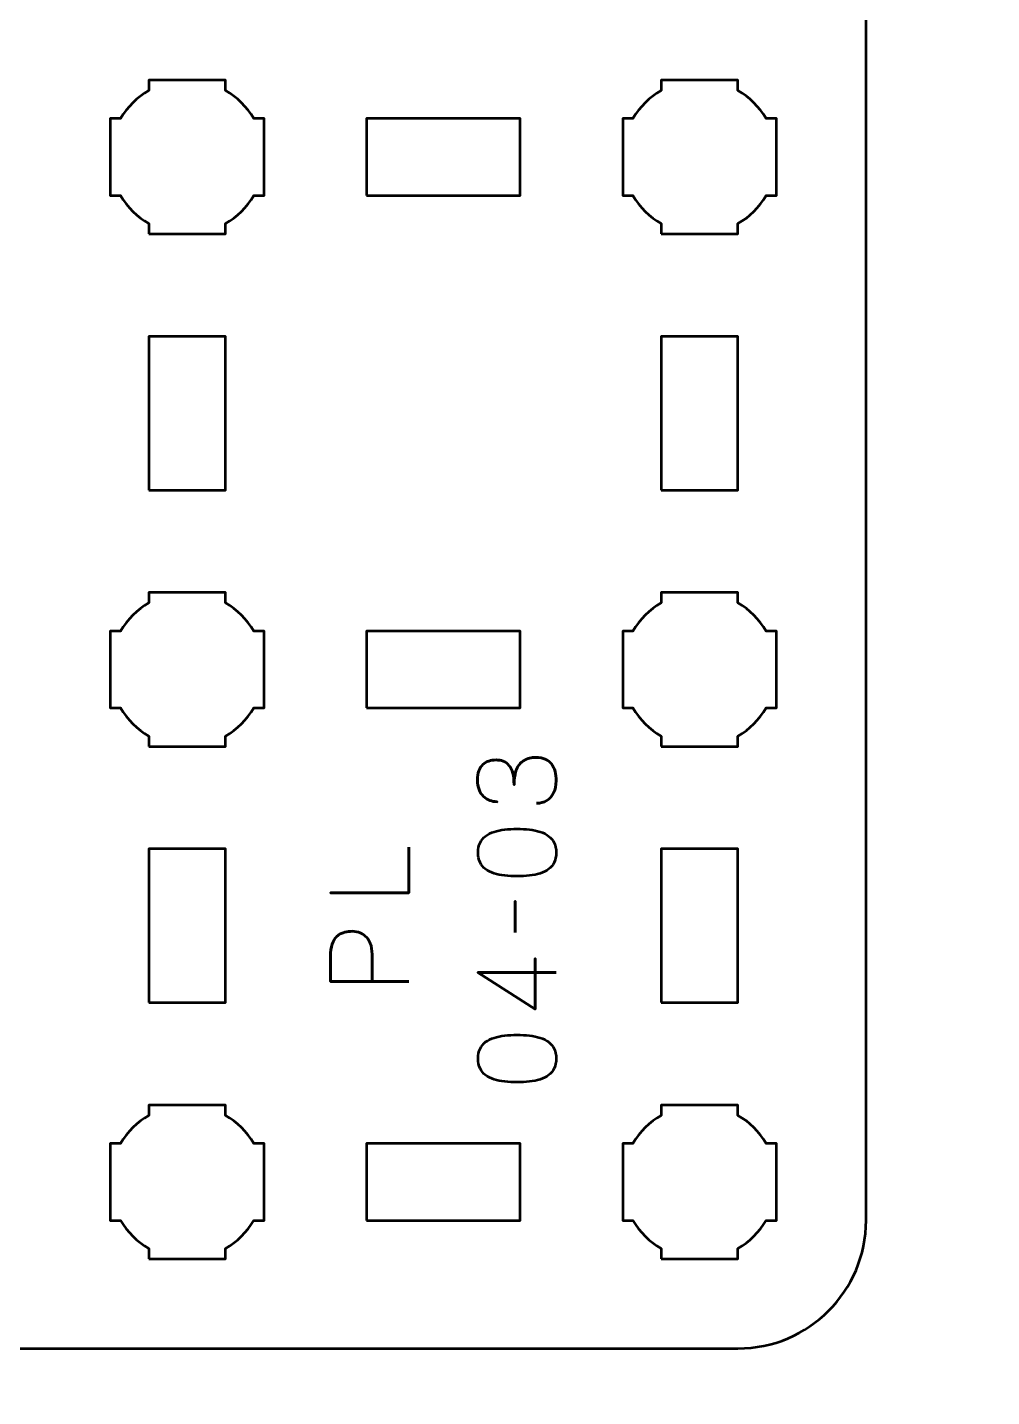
# Model space of a CAD drawing. Header units: centimetres. Extents: x -21 to 0, y -29.7 to 0.
# Drawn here: x -17.12 to -13.36, y -10.69 to -5.34 of the extents above; entities that cross this region are included whole.
import ezdxf

# ---------------------------------------------------------------- set-up
doc = ezdxf.new("R2010")
doc.units = ezdxf.units.CM
doc.header["$MEASUREMENT"] = 0
doc.layers.add('Layer 1', color=7, linetype='Continuous')

msp = doc.modelspace()

# ---------------------------------------------------------------- linework, layer by layer
at = {"layer": 'Layer 1', "color": 1, "lineweight": 53}
msp.add_open_spline([(-21.00003, -29.19995), (-21.00003, -29.19995), (-21.00003, -5.89992), (-21.00003, -5.89992), (-21.00003, -5.89992), (-21.00003, -5.81709), (-20.93286, -5.74992), (-20.85003, -5.74992), (-20.85003, -5.74992), (-20.7672, -5.74992), (-20.70003, -5.68275), (-20.70003, -5.59992), (-20.70003, -5.59992), (-20.70003, -5.51709), (-20.7672, -5.44992), (-20.85003, -5.44992), (-20.85003, -5.44992), (-20.93286, -5.44992), (-21.00003, -5.38275), (-21.00003, -5.29992), (-21.00003, -5.29992), (-21.00003, -5.21709), (-20.93286, -5.14992), (-20.85003, -5.14992), (-20.85003, -5.14992), (-20.7672, -5.14992), (-20.70003, -5.08275), (-20.70003, -4.99992), (-20.70003, -4.99992), (-20.70003, -4.91709), (-20.7672, -4.84992), (-20.85003, -4.84992), (-20.85003, -4.84992), (-20.93286, -4.84992), (-21.00003, -4.78275), (-21.00003, -4.69992), (-21.00003, -4.69992), (-21.00003, -4.61709), (-20.93286, -4.54992), (-20.85003, -4.54992), (-20.85003, -4.54992), (-20.7672, -4.54992), (-20.70003, -4.48275), (-20.70003, -4.39992), (-20.70003, -4.39992), (-20.70003, -4.31709), (-20.7672, -4.24992), (-20.85003, -4.24992), (-20.85003, -4.24992), (-20.93286, -4.24992), (-21.00003, -4.18275), (-21.00003, -4.09992), (-21.00003, -4.09992), (-21.00003, -4.01709), (-20.93286, -3.94992), (-20.85003, -3.94992), (-20.85003, -3.94992), (-20.7672, -3.94992), (-20.70003, -3.88275), (-20.70003, -3.79992), (-20.70003, -3.79992), (-20.70003, -3.71709), (-20.7672, -3.64992), (-20.85003, -3.64992), (-20.85003, -3.64992), (-20.93286, -3.64992), (-21.00003, -3.58275), (-21.00003, -3.49992), (-21.00003, -3.49992), (-21.00003, -3.41709), (-20.93286, -3.34992), (-20.85003, -3.34992), (-20.85003, -3.34992), (-20.7672, -3.34992), (-20.70003, -3.28275), (-20.70003, -3.19992), (-20.70003, -3.19992), (-20.70003, -3.11709), (-20.7672, -3.04992), (-20.85003, -3.04992), (-20.85003, -3.04992), (-20.93286, -3.04992), (-21.00003, -2.98275), (-21.00003, -2.89992), (-21.00003, -2.89992), (-21.00003, -2.81709), (-20.93286, -2.74992), (-20.85003, -2.74992), (-20.85003, -2.74992), (-20.7672, -2.74992), (-20.70003, -2.68275), (-20.70003, -2.59992), (-20.70003, -2.59992), (-20.70003, -2.51709), (-20.7672, -2.44992), (-20.85003, -2.44992), (-20.85003, -2.44992), (-20.93286, -2.44992), (-21.00003, -2.38275), (-21.00003, -2.29992), (-21.00003, -2.29992), (-21.00003, -2.21709), (-20.93286, -2.14992), (-20.85003, -2.14992), (-20.85003, -2.14992), (-20.7672, -2.14992), (-20.70003, -2.08275), (-20.70003, -1.99992), (-20.70003, -1.99992), (-20.70003, -1.91709), (-20.7672, -1.84992), (-20.85003, -1.84992), (-20.85003, -1.84992), (-20.93286, -1.84992), (-21.00003, -1.78275), (-21.00003, -1.69992), (-21.00003, -1.69992), (-21.00003, -1.61709), (-20.93286, -1.54992), (-20.85003, -1.54992), (-20.85003, -1.54992), (-20.7672, -1.54992), (-20.70003, -1.48275), (-20.70003, -1.39992), (-20.70003, -1.39992), (-20.70003, -1.31709), (-20.7672, -1.24992), (-20.85003, -1.24992), (-20.85003, -1.24992), (-20.93286, -1.24992), (-21.00003, -1.18275), (-21.00003, -1.09992), (-21.00003, -1.09992), (-21.00003, -1.09992), (-21.00003, -0.49992), (-21.00003, -0.49992), (-21.00003, -0.49992), (-21.00003, -0.22295), (-20.77694, 0.00004), (-20.49994, 0.00004), (-20.49994, 0.00004), (-20.49994, 0.00004), (-0.50008, 0.00004), (-0.50008, 0.00004), (-0.50008, 0.00004), (-0.22294, 0.00004), (0.00002, -0.22295), (0.00002, -0.49992), (0.00002, -0.49992), (0.00002, -0.49992), (0.00002, -29.19995), (0.00002, -29.19995), (0.00002, -29.19995), (0.00002, -29.47695), (-0.22294, -29.70004), (-0.50008, -29.70004), (-0.50008, -29.70004), (-0.50008, -29.70004), (-20.49994, -29.70004), (-20.49994, -29.70004), (-20.49994, -29.70004), (-20.77694, -29.70004), (-21.00003, -29.47695), (-21.00003, -29.19995)], degree=3, knots=[0, 0, 0, 0, 0.0243902, 0.0243902, 0.0243902, 0.0243902, 0.0487805, 0.0487805, 0.0487805, 0.0487805, 0.0731707, 0.0731707, 0.0731707, 0.0731707, 0.097561, 0.097561, 0.097561, 0.097561, 0.1219512, 0.1219512, 0.1219512, 0.1219512, 0.1463415, 0.1463415, 0.1463415, 0.1463415, 0.1707317, 0.1707317, 0.1707317, 0.1707317, 0.195122, 0.195122, 0.195122, 0.195122, 0.2195122, 0.2195122, 0.2195122, 0.2195122, 0.2439024, 0.2439024, 0.2439024, 0.2439024, 0.2682927, 0.2682927, 0.2682927, 0.2682927, 0.2926829, 0.2926829, 0.2926829, 0.2926829, 0.3170732, 0.3170732, 0.3170732, 0.3170732, 0.3414634, 0.3414634, 0.3414634, 0.3414634, 0.3658537, 0.3658537, 0.3658537, 0.3658537, 0.3902439, 0.3902439, 0.3902439, 0.3902439, 0.4146341, 0.4146341, 0.4146341, 0.4146341, 0.4390244, 0.4390244, 0.4390244, 0.4390244, 0.4634146, 0.4634146, 0.4634146, 0.4634146, 0.4878049, 0.4878049, 0.4878049, 0.4878049, 0.5121951, 0.5121951, 0.5121951, 0.5121951, 0.5365854, 0.5365854, 0.5365854, 0.5365854, 0.5609756, 0.5609756, 0.5609756, 0.5609756, 0.5853659, 0.5853659, 0.5853659, 0.5853659, 0.6097561, 0.6097561, 0.6097561, 0.6097561, 0.6341463, 0.6341463, 0.6341463, 0.6341463, 0.6585366, 0.6585366, 0.6585366, 0.6585366, 0.6829268, 0.6829268, 0.6829268, 0.6829268, 0.7073171, 0.7073171, 0.7073171, 0.7073171, 0.7317073, 0.7317073, 0.7317073, 0.7317073, 0.7560976, 0.7560976, 0.7560976, 0.7560976, 0.7804878, 0.7804878, 0.7804878, 0.7804878, 0.804878, 0.804878, 0.804878, 0.804878, 0.8292683, 0.8292683, 0.8292683, 0.8292683, 0.8536585, 0.8536585, 0.8536585, 0.8536585, 0.8780488, 0.8780488, 0.8780488, 0.8780488, 0.902439, 0.902439, 0.902439, 0.902439, 0.9268293, 0.9268293, 0.9268293, 0.9268293, 0.9512195, 0.9512195, 0.9512195, 0.9512195, 0.9756098, 0.9756098, 0.9756098, 0.9756098, 1, 1, 1, 1], dxfattribs=at)
at = {"layer": 'Layer 1', "color": 3, "lineweight": 53}
msp.add_open_spline([(-14.35, -10.5), (-14.35, -10.5), (-18.65, -10.5), (-18.65, -10.5), (-18.65, -10.5), (-18.92609, -10.5), (-19.15, -10.27609), (-19.15, -10), (-19.15, -10), (-19.15, -10), (-19.15, -3.7), (-19.15, -3.7), (-19.15, -3.7), (-19.15, -3.42391), (-18.92609, -3.2), (-18.65, -3.2), (-18.65, -3.2), (-18.65, -3.2), (-14.35, -3.2), (-14.35, -3.2), (-14.35, -3.2), (-14.07391, -3.2), (-13.85, -3.42391), (-13.85, -3.7), (-13.85, -3.7), (-13.85, -3.7), (-13.85, -10), (-13.85, -10), (-13.85, -10), (-13.85, -10.27609), (-14.07391, -10.5), (-14.35, -10.5)], degree=3, knots=[0, 0, 0, 0, 0.125, 0.125, 0.125, 0.125, 0.25, 0.25, 0.25, 0.25, 0.375, 0.375, 0.375, 0.375, 0.5, 0.5, 0.5, 0.5, 0.625, 0.625, 0.625, 0.625, 0.75, 0.75, 0.75, 0.75, 0.875, 0.875, 0.875, 0.875, 1, 1, 1, 1], dxfattribs=at)
at = {"layer": 'Layer 1', "lineweight": 53}
for points, knots in [([(-16.65, -6.15), (-16.65, -6.15), (-16.65, -6.10985), (-16.65, -6.10985), (-16.65, -6.10985), (-16.69553, -6.0835), (-16.7335, -6.04553), (-16.75985, -6), (-16.75985, -6), (-16.75985, -6), (-16.8, -6), (-16.8, -6), (-16.8, -6), (-16.8, -6), (-16.8, -5.85), (-16.8, -5.85), (-16.8, -5.85), (-16.8, -5.85), (-16.8, -5.7), (-16.8, -5.7), (-16.8, -5.7), (-16.8, -5.7), (-16.75985, -5.7), (-16.75985, -5.7), (-16.75985, -5.7), (-16.7335, -5.65447), (-16.69553, -5.6165), (-16.65, -5.59015), (-16.65, -5.59015), (-16.65, -5.59015), (-16.65, -5.55), (-16.65, -5.55), (-16.65, -5.55), (-16.65, -5.55), (-16.5, -5.55), (-16.5, -5.55), (-16.5, -5.55), (-16.5, -5.55), (-16.35, -5.55), (-16.35, -5.55), (-16.35, -5.55), (-16.35, -5.55), (-16.35, -5.59015), (-16.35, -5.59015), (-16.35, -5.59015), (-16.30447, -5.6165), (-16.2665, -5.65447), (-16.24015, -5.7), (-16.24015, -5.7), (-16.24015, -5.7), (-16.2, -5.7), (-16.2, -5.7), (-16.2, -5.7), (-16.2, -5.7), (-16.2, -5.85), (-16.2, -5.85), (-16.2, -5.85), (-16.2, -5.85), (-16.2, -6), (-16.2, -6), (-16.2, -6), (-16.2, -6), (-16.24015, -6), (-16.24015, -6), (-16.24015, -6), (-16.2665, -6.04553), (-16.30447, -6.0835), (-16.35, -6.10985), (-16.35, -6.10985), (-16.35, -6.10985), (-16.35, -6.15), (-16.35, -6.15), (-16.35, -6.15), (-16.35, -6.15), (-16.5, -6.15), (-16.5, -6.15), (-16.5, -6.15), (-16.5, -6.15), (-16.65, -6.15), (-16.65, -6.15)], [0, 0, 0, 0, 0.05, 0.05, 0.05, 0.05, 0.1, 0.1, 0.1, 0.1, 0.15, 0.15, 0.15, 0.15, 0.2, 0.2, 0.2, 0.2, 0.25, 0.25, 0.25, 0.25, 0.3, 0.3, 0.3, 0.3, 0.35, 0.35, 0.35, 0.35, 0.4, 0.4, 0.4, 0.4, 0.45, 0.45, 0.45, 0.45, 0.5, 0.5, 0.5, 0.5, 0.55, 0.55, 0.55, 0.55, 0.6, 0.6, 0.6, 0.6, 0.65, 0.65, 0.65, 0.65, 0.7, 0.7, 0.7, 0.7, 0.75, 0.75, 0.75, 0.75, 0.8, 0.8, 0.8, 0.8, 0.85, 0.85, 0.85, 0.85, 0.9, 0.9, 0.9, 0.9, 0.95, 0.95, 0.95, 0.95, 1, 1, 1, 1]), ([(-14.65, -6.15), (-14.65, -6.15), (-14.65, -6.10985), (-14.65, -6.10985), (-14.65, -6.10985), (-14.69553, -6.0835), (-14.7335, -6.04553), (-14.75985, -6), (-14.75985, -6), (-14.75985, -6), (-14.8, -6), (-14.8, -6), (-14.8, -6), (-14.8, -6), (-14.8, -5.85), (-14.8, -5.85), (-14.8, -5.85), (-14.8, -5.85), (-14.8, -5.7), (-14.8, -5.7), (-14.8, -5.7), (-14.8, -5.7), (-14.75985, -5.7), (-14.75985, -5.7), (-14.75985, -5.7), (-14.7335, -5.65447), (-14.69553, -5.6165), (-14.65, -5.59015), (-14.65, -5.59015), (-14.65, -5.59015), (-14.65, -5.55), (-14.65, -5.55), (-14.65, -5.55), (-14.65, -5.55), (-14.5, -5.55), (-14.5, -5.55), (-14.5, -5.55), (-14.5, -5.55), (-14.35, -5.55), (-14.35, -5.55), (-14.35, -5.55), (-14.35, -5.55), (-14.35, -5.59015), (-14.35, -5.59015), (-14.35, -5.59015), (-14.30447, -5.6165), (-14.2665, -5.65447), (-14.24015, -5.7), (-14.24015, -5.7), (-14.24015, -5.7), (-14.2, -5.7), (-14.2, -5.7), (-14.2, -5.7), (-14.2, -5.7), (-14.2, -5.85), (-14.2, -5.85), (-14.2, -5.85), (-14.2, -5.85), (-14.2, -6), (-14.2, -6), (-14.2, -6), (-14.2, -6), (-14.24015, -6), (-14.24015, -6), (-14.24015, -6), (-14.2665, -6.04553), (-14.30447, -6.0835), (-14.35, -6.10985), (-14.35, -6.10985), (-14.35, -6.10985), (-14.35, -6.15), (-14.35, -6.15), (-14.35, -6.15), (-14.35, -6.15), (-14.5, -6.15), (-14.5, -6.15), (-14.5, -6.15), (-14.5, -6.15), (-14.65, -6.15), (-14.65, -6.15)], [0, 0, 0, 0, 0.05, 0.05, 0.05, 0.05, 0.1, 0.1, 0.1, 0.1, 0.15, 0.15, 0.15, 0.15, 0.2, 0.2, 0.2, 0.2, 0.25, 0.25, 0.25, 0.25, 0.3, 0.3, 0.3, 0.3, 0.35, 0.35, 0.35, 0.35, 0.4, 0.4, 0.4, 0.4, 0.45, 0.45, 0.45, 0.45, 0.5, 0.5, 0.5, 0.5, 0.55, 0.55, 0.55, 0.55, 0.6, 0.6, 0.6, 0.6, 0.65, 0.65, 0.65, 0.65, 0.7, 0.7, 0.7, 0.7, 0.75, 0.75, 0.75, 0.75, 0.8, 0.8, 0.8, 0.8, 0.85, 0.85, 0.85, 0.85, 0.9, 0.9, 0.9, 0.9, 0.95, 0.95, 0.95, 0.95, 1, 1, 1, 1]), ([(-15.8, -6), (-15.8, -6), (-15.8, -5.7), (-15.8, -5.7), (-15.8, -5.7), (-15.8, -5.7), (-15.2, -5.7), (-15.2, -5.7), (-15.2, -5.7), (-15.2, -5.7), (-15.2, -6), (-15.2, -6), (-15.2, -6), (-15.2, -6), (-15.8, -6), (-15.8, -6)], [0, 0, 0, 0, 0.25, 0.25, 0.25, 0.25, 0.5, 0.5, 0.5, 0.5, 0.75, 0.75, 0.75, 0.75, 1, 1, 1, 1]), ([(-16.65, -7.15), (-16.65, -7.15), (-16.65, -6.55), (-16.65, -6.55), (-16.65, -6.55), (-16.65, -6.55), (-16.35, -6.55), (-16.35, -6.55), (-16.35, -6.55), (-16.35, -6.55), (-16.35, -7.15), (-16.35, -7.15), (-16.35, -7.15), (-16.35, -7.15), (-16.65, -7.15), (-16.65, -7.15)], [0, 0, 0, 0, 0.25, 0.25, 0.25, 0.25, 0.5, 0.5, 0.5, 0.5, 0.75, 0.75, 0.75, 0.75, 1, 1, 1, 1]), ([(-14.65, -7.15), (-14.65, -7.15), (-14.65, -6.55), (-14.65, -6.55), (-14.65, -6.55), (-14.65, -6.55), (-14.35, -6.55), (-14.35, -6.55), (-14.35, -6.55), (-14.35, -6.55), (-14.35, -7.15), (-14.35, -7.15), (-14.35, -7.15), (-14.35, -7.15), (-14.65, -7.15), (-14.65, -7.15)], [0, 0, 0, 0, 0.25, 0.25, 0.25, 0.25, 0.5, 0.5, 0.5, 0.5, 0.75, 0.75, 0.75, 0.75, 1, 1, 1, 1]), ([(-16.65, -8.15), (-16.65, -8.15), (-16.65, -8.10985), (-16.65, -8.10985), (-16.65, -8.10985), (-16.69553, -8.0835), (-16.7335, -8.04553), (-16.75985, -8), (-16.75985, -8), (-16.75985, -8), (-16.8, -8), (-16.8, -8), (-16.8, -8), (-16.8, -8), (-16.8, -7.85), (-16.8, -7.85), (-16.8, -7.85), (-16.8, -7.85), (-16.8, -7.7), (-16.8, -7.7), (-16.8, -7.7), (-16.8, -7.7), (-16.75985, -7.7), (-16.75985, -7.7), (-16.75985, -7.7), (-16.7335, -7.65447), (-16.69553, -7.6165), (-16.65, -7.59015), (-16.65, -7.59015), (-16.65, -7.59015), (-16.65, -7.55), (-16.65, -7.55), (-16.65, -7.55), (-16.65, -7.55), (-16.5, -7.55), (-16.5, -7.55), (-16.5, -7.55), (-16.5, -7.55), (-16.35, -7.55), (-16.35, -7.55), (-16.35, -7.55), (-16.35, -7.55), (-16.35, -7.59015), (-16.35, -7.59015), (-16.35, -7.59015), (-16.30447, -7.6165), (-16.2665, -7.65447), (-16.24015, -7.7), (-16.24015, -7.7), (-16.24015, -7.7), (-16.2, -7.7), (-16.2, -7.7), (-16.2, -7.7), (-16.2, -7.7), (-16.2, -7.85), (-16.2, -7.85), (-16.2, -7.85), (-16.2, -7.85), (-16.2, -8), (-16.2, -8), (-16.2, -8), (-16.2, -8), (-16.24015, -8), (-16.24015, -8), (-16.24015, -8), (-16.2665, -8.04553), (-16.30447, -8.0835), (-16.35, -8.10985), (-16.35, -8.10985), (-16.35, -8.10985), (-16.35, -8.15), (-16.35, -8.15), (-16.35, -8.15), (-16.35, -8.15), (-16.5, -8.15), (-16.5, -8.15), (-16.5, -8.15), (-16.5, -8.15), (-16.65, -8.15), (-16.65, -8.15)], [0, 0, 0, 0, 0.05, 0.05, 0.05, 0.05, 0.1, 0.1, 0.1, 0.1, 0.15, 0.15, 0.15, 0.15, 0.2, 0.2, 0.2, 0.2, 0.25, 0.25, 0.25, 0.25, 0.3, 0.3, 0.3, 0.3, 0.35, 0.35, 0.35, 0.35, 0.4, 0.4, 0.4, 0.4, 0.45, 0.45, 0.45, 0.45, 0.5, 0.5, 0.5, 0.5, 0.55, 0.55, 0.55, 0.55, 0.6, 0.6, 0.6, 0.6, 0.65, 0.65, 0.65, 0.65, 0.7, 0.7, 0.7, 0.7, 0.75, 0.75, 0.75, 0.75, 0.8, 0.8, 0.8, 0.8, 0.85, 0.85, 0.85, 0.85, 0.9, 0.9, 0.9, 0.9, 0.95, 0.95, 0.95, 0.95, 1, 1, 1, 1]), ([(-14.65, -8.15), (-14.65, -8.15), (-14.65, -8.10985), (-14.65, -8.10985), (-14.65, -8.10985), (-14.69553, -8.0835), (-14.7335, -8.04553), (-14.75985, -8), (-14.75985, -8), (-14.75985, -8), (-14.8, -8), (-14.8, -8), (-14.8, -8), (-14.8, -8), (-14.8, -7.85), (-14.8, -7.85), (-14.8, -7.85), (-14.8, -7.85), (-14.8, -7.7), (-14.8, -7.7), (-14.8, -7.7), (-14.8, -7.7), (-14.75985, -7.7), (-14.75985, -7.7), (-14.75985, -7.7), (-14.7335, -7.65447), (-14.69553, -7.6165), (-14.65, -7.59015), (-14.65, -7.59015), (-14.65, -7.59015), (-14.65, -7.55), (-14.65, -7.55), (-14.65, -7.55), (-14.65, -7.55), (-14.5, -7.55), (-14.5, -7.55), (-14.5, -7.55), (-14.5, -7.55), (-14.35, -7.55), (-14.35, -7.55), (-14.35, -7.55), (-14.35, -7.55), (-14.35, -7.59015), (-14.35, -7.59015), (-14.35, -7.59015), (-14.30447, -7.6165), (-14.2665, -7.65447), (-14.24015, -7.7), (-14.24015, -7.7), (-14.24015, -7.7), (-14.2, -7.7), (-14.2, -7.7), (-14.2, -7.7), (-14.2, -7.7), (-14.2, -7.85), (-14.2, -7.85), (-14.2, -7.85), (-14.2, -7.85), (-14.2, -8), (-14.2, -8), (-14.2, -8), (-14.2, -8), (-14.24015, -8), (-14.24015, -8), (-14.24015, -8), (-14.2665, -8.04553), (-14.30447, -8.0835), (-14.35, -8.10985), (-14.35, -8.10985), (-14.35, -8.10985), (-14.35, -8.15), (-14.35, -8.15), (-14.35, -8.15), (-14.35, -8.15), (-14.5, -8.15), (-14.5, -8.15), (-14.5, -8.15), (-14.5, -8.15), (-14.65, -8.15), (-14.65, -8.15)], [0, 0, 0, 0, 0.05, 0.05, 0.05, 0.05, 0.1, 0.1, 0.1, 0.1, 0.15, 0.15, 0.15, 0.15, 0.2, 0.2, 0.2, 0.2, 0.25, 0.25, 0.25, 0.25, 0.3, 0.3, 0.3, 0.3, 0.35, 0.35, 0.35, 0.35, 0.4, 0.4, 0.4, 0.4, 0.45, 0.45, 0.45, 0.45, 0.5, 0.5, 0.5, 0.5, 0.55, 0.55, 0.55, 0.55, 0.6, 0.6, 0.6, 0.6, 0.65, 0.65, 0.65, 0.65, 0.7, 0.7, 0.7, 0.7, 0.75, 0.75, 0.75, 0.75, 0.8, 0.8, 0.8, 0.8, 0.85, 0.85, 0.85, 0.85, 0.9, 0.9, 0.9, 0.9, 0.95, 0.95, 0.95, 0.95, 1, 1, 1, 1]), ([(-15.8, -8), (-15.8, -8), (-15.8, -7.7), (-15.8, -7.7), (-15.8, -7.7), (-15.8, -7.7), (-15.2, -7.7), (-15.2, -7.7), (-15.2, -7.7), (-15.2, -7.7), (-15.2, -8), (-15.2, -8), (-15.2, -8), (-15.2, -8), (-15.8, -8), (-15.8, -8)], [0, 0, 0, 0, 0.25, 0.25, 0.25, 0.25, 0.5, 0.5, 0.5, 0.5, 0.75, 0.75, 0.75, 0.75, 1, 1, 1, 1]), ([(-16.65, -9.15), (-16.65, -9.15), (-16.65, -8.55), (-16.65, -8.55), (-16.65, -8.55), (-16.65, -8.55), (-16.35, -8.55), (-16.35, -8.55), (-16.35, -8.55), (-16.35, -8.55), (-16.35, -9.15), (-16.35, -9.15), (-16.35, -9.15), (-16.35, -9.15), (-16.65, -9.15), (-16.65, -9.15)], [0, 0, 0, 0, 0.25, 0.25, 0.25, 0.25, 0.5, 0.5, 0.5, 0.5, 0.75, 0.75, 0.75, 0.75, 1, 1, 1, 1]), ([(-14.65, -9.15), (-14.65, -9.15), (-14.65, -8.55), (-14.65, -8.55), (-14.65, -8.55), (-14.65, -8.55), (-14.35, -8.55), (-14.35, -8.55), (-14.35, -8.55), (-14.35, -8.55), (-14.35, -9.15), (-14.35, -9.15), (-14.35, -9.15), (-14.35, -9.15), (-14.65, -9.15), (-14.65, -9.15)], [0, 0, 0, 0, 0.25, 0.25, 0.25, 0.25, 0.5, 0.5, 0.5, 0.5, 0.75, 0.75, 0.75, 0.75, 1, 1, 1, 1]), ([(-16.65, -10.15), (-16.65, -10.15), (-16.65, -10.10985), (-16.65, -10.10985), (-16.65, -10.10985), (-16.69553, -10.0835), (-16.7335, -10.04553), (-16.75985, -10), (-16.75985, -10), (-16.75985, -10), (-16.8, -10), (-16.8, -10), (-16.8, -10), (-16.8, -10), (-16.8, -9.85), (-16.8, -9.85), (-16.8, -9.85), (-16.8, -9.85), (-16.8, -9.7), (-16.8, -9.7), (-16.8, -9.7), (-16.8, -9.7), (-16.75985, -9.7), (-16.75985, -9.7), (-16.75985, -9.7), (-16.7335, -9.65447), (-16.69553, -9.6165), (-16.65, -9.59015), (-16.65, -9.59015), (-16.65, -9.59015), (-16.65, -9.55), (-16.65, -9.55), (-16.65, -9.55), (-16.65, -9.55), (-16.5, -9.55), (-16.5, -9.55), (-16.5, -9.55), (-16.5, -9.55), (-16.35, -9.55), (-16.35, -9.55), (-16.35, -9.55), (-16.35, -9.55), (-16.35, -9.59015), (-16.35, -9.59015), (-16.35, -9.59015), (-16.30447, -9.6165), (-16.2665, -9.65447), (-16.24015, -9.7), (-16.24015, -9.7), (-16.24015, -9.7), (-16.2, -9.7), (-16.2, -9.7), (-16.2, -9.7), (-16.2, -9.7), (-16.2, -9.85), (-16.2, -9.85), (-16.2, -9.85), (-16.2, -9.85), (-16.2, -10), (-16.2, -10), (-16.2, -10), (-16.2, -10), (-16.24015, -10), (-16.24015, -10), (-16.24015, -10), (-16.2665, -10.04553), (-16.30447, -10.0835), (-16.35, -10.10985), (-16.35, -10.10985), (-16.35, -10.10985), (-16.35, -10.15), (-16.35, -10.15), (-16.35, -10.15), (-16.35, -10.15), (-16.5, -10.15), (-16.5, -10.15), (-16.5, -10.15), (-16.5, -10.15), (-16.65, -10.15), (-16.65, -10.15)], [0, 0, 0, 0, 0.05, 0.05, 0.05, 0.05, 0.1, 0.1, 0.1, 0.1, 0.15, 0.15, 0.15, 0.15, 0.2, 0.2, 0.2, 0.2, 0.25, 0.25, 0.25, 0.25, 0.3, 0.3, 0.3, 0.3, 0.35, 0.35, 0.35, 0.35, 0.4, 0.4, 0.4, 0.4, 0.45, 0.45, 0.45, 0.45, 0.5, 0.5, 0.5, 0.5, 0.55, 0.55, 0.55, 0.55, 0.6, 0.6, 0.6, 0.6, 0.65, 0.65, 0.65, 0.65, 0.7, 0.7, 0.7, 0.7, 0.75, 0.75, 0.75, 0.75, 0.8, 0.8, 0.8, 0.8, 0.85, 0.85, 0.85, 0.85, 0.9, 0.9, 0.9, 0.9, 0.95, 0.95, 0.95, 0.95, 1, 1, 1, 1]), ([(-14.65, -10.15), (-14.65, -10.15), (-14.65, -10.10985), (-14.65, -10.10985), (-14.65, -10.10985), (-14.69553, -10.0835), (-14.7335, -10.04553), (-14.75985, -10), (-14.75985, -10), (-14.75985, -10), (-14.8, -10), (-14.8, -10), (-14.8, -10), (-14.8, -10), (-14.8, -9.85), (-14.8, -9.85), (-14.8, -9.85), (-14.8, -9.85), (-14.8, -9.7), (-14.8, -9.7), (-14.8, -9.7), (-14.8, -9.7), (-14.75985, -9.7), (-14.75985, -9.7), (-14.75985, -9.7), (-14.7335, -9.65447), (-14.69553, -9.6165), (-14.65, -9.59015), (-14.65, -9.59015), (-14.65, -9.59015), (-14.65, -9.55), (-14.65, -9.55), (-14.65, -9.55), (-14.65, -9.55), (-14.5, -9.55), (-14.5, -9.55), (-14.5, -9.55), (-14.5, -9.55), (-14.35, -9.55), (-14.35, -9.55), (-14.35, -9.55), (-14.35, -9.55), (-14.35, -9.59015), (-14.35, -9.59015), (-14.35, -9.59015), (-14.30447, -9.6165), (-14.2665, -9.65447), (-14.24015, -9.7), (-14.24015, -9.7), (-14.24015, -9.7), (-14.2, -9.7), (-14.2, -9.7), (-14.2, -9.7), (-14.2, -9.7), (-14.2, -9.85), (-14.2, -9.85), (-14.2, -9.85), (-14.2, -9.85), (-14.2, -10), (-14.2, -10), (-14.2, -10), (-14.2, -10), (-14.24015, -10), (-14.24015, -10), (-14.24015, -10), (-14.2665, -10.04553), (-14.30447, -10.0835), (-14.35, -10.10985), (-14.35, -10.10985), (-14.35, -10.10985), (-14.35, -10.15), (-14.35, -10.15), (-14.35, -10.15), (-14.35, -10.15), (-14.5, -10.15), (-14.5, -10.15), (-14.5, -10.15), (-14.5, -10.15), (-14.65, -10.15), (-14.65, -10.15)], [0, 0, 0, 0, 0.05, 0.05, 0.05, 0.05, 0.1, 0.1, 0.1, 0.1, 0.15, 0.15, 0.15, 0.15, 0.2, 0.2, 0.2, 0.2, 0.25, 0.25, 0.25, 0.25, 0.3, 0.3, 0.3, 0.3, 0.35, 0.35, 0.35, 0.35, 0.4, 0.4, 0.4, 0.4, 0.45, 0.45, 0.45, 0.45, 0.5, 0.5, 0.5, 0.5, 0.55, 0.55, 0.55, 0.55, 0.6, 0.6, 0.6, 0.6, 0.65, 0.65, 0.65, 0.65, 0.7, 0.7, 0.7, 0.7, 0.75, 0.75, 0.75, 0.75, 0.8, 0.8, 0.8, 0.8, 0.85, 0.85, 0.85, 0.85, 0.9, 0.9, 0.9, 0.9, 0.95, 0.95, 0.95, 0.95, 1, 1, 1, 1]), ([(-15.8, -10), (-15.8, -10), (-15.8, -9.7), (-15.8, -9.7), (-15.8, -9.7), (-15.8, -9.7), (-15.2, -9.7), (-15.2, -9.7), (-15.2, -9.7), (-15.2, -9.7), (-15.2, -10), (-15.2, -10), (-15.2, -10), (-15.2, -10), (-15.8, -10), (-15.8, -10)], [0, 0, 0, 0, 0.25, 0.25, 0.25, 0.25, 0.5, 0.5, 0.5, 0.5, 0.75, 0.75, 0.75, 0.75, 1, 1, 1, 1])]:
    msp.add_open_spline(points, degree=3, knots=knots, dxfattribs=at)
at = {"layer": 'Layer 1', "color": 5, "lineweight": 53}
for points, knots in [([(-15.13637, -8.3721), (-15.12113, -8.37203), (-15.10787, -8.3685), (-15.09637, -8.36152), (-15.09637, -8.36152), (-15.08494, -8.35453), (-15.07598, -8.34458), (-15.06956, -8.3316), (-15.06956, -8.3316), (-15.06314, -8.31862), (-15.05989, -8.30303), (-15.05975, -8.28489), (-15.05975, -8.28489), (-15.05975, -8.27128), (-15.06116, -8.25893), (-15.06412, -8.24771), (-15.06412, -8.24771), (-15.06709, -8.23656), (-15.07167, -8.22697), (-15.07795, -8.21885), (-15.07795, -8.21885), (-15.08423, -8.21074), (-15.09235, -8.20453), (-15.10222, -8.20009), (-15.10222, -8.20009), (-15.11217, -8.19571), (-15.1241, -8.19353), (-15.13807, -8.19346), (-15.13807, -8.19346), (-15.15669, -8.19338), (-15.17243, -8.19719), (-15.1852, -8.20474), (-15.1852, -8.20474), (-15.19797, -8.21229), (-15.20756, -8.22401), (-15.21412, -8.23974), (-15.21412, -8.23974), (-15.22069, -8.25547), (-15.224, -8.27565), (-15.224, -8.30013), (-15.224, -8.30013), (-15.22393, -8.28186), (-15.22562, -8.26655), (-15.22908, -8.25406), (-15.22908, -8.25406), (-15.23254, -8.24164), (-15.23741, -8.2317), (-15.24376, -8.22422), (-15.24376, -8.22422), (-15.25004, -8.21674), (-15.25752, -8.21131), (-15.26612, -8.20806), (-15.26612, -8.20806), (-15.27466, -8.20474), (-15.28404, -8.20312), (-15.29427, -8.20319), (-15.29427, -8.20319), (-15.30451, -8.20312), (-15.31396, -8.20453), (-15.32271, -8.20735), (-15.32271, -8.20735), (-15.33146, -8.21011), (-15.33915, -8.21462), (-15.34571, -8.22076), (-15.34571, -8.22076), (-15.35227, -8.2269), (-15.35742, -8.23501), (-15.36109, -8.24496), (-15.36109, -8.24496), (-15.36476, -8.25498), (-15.36659, -8.26719), (-15.36666, -8.28151), (-15.36666, -8.28151), (-15.36659, -8.29576), (-15.36448, -8.30825), (-15.36038, -8.31883), (-15.36038, -8.31883), (-15.35629, -8.32949), (-15.35072, -8.33823), (-15.34359, -8.34529), (-15.34359, -8.34529), (-15.33647, -8.35227), (-15.32835, -8.3575), (-15.31918, -8.36095), (-15.31918, -8.36095), (-15.31001, -8.36448), (-15.30027, -8.36617), (-15.29004, -8.36617), (-15.29004, -8.36617), (-15.30027, -8.36617), (-15.31001, -8.36448), (-15.31918, -8.36095), (-15.31918, -8.36095), (-15.32835, -8.3575), (-15.33647, -8.35227), (-15.34359, -8.34529), (-15.34359, -8.34529), (-15.35072, -8.33823), (-15.35629, -8.32949), (-15.36038, -8.31883), (-15.36038, -8.31883), (-15.36448, -8.30825), (-15.36659, -8.29576), (-15.36666, -8.28151), (-15.36666, -8.28151), (-15.36659, -8.26719), (-15.36476, -8.25498), (-15.36109, -8.24496), (-15.36109, -8.24496), (-15.35742, -8.23501), (-15.35227, -8.2269), (-15.34571, -8.22076), (-15.34571, -8.22076), (-15.33915, -8.21462), (-15.33146, -8.21011), (-15.32271, -8.20735), (-15.32271, -8.20735), (-15.31396, -8.20453), (-15.30451, -8.20312), (-15.29427, -8.20319), (-15.29427, -8.20319), (-15.28404, -8.20312), (-15.27466, -8.20474), (-15.26612, -8.20806), (-15.26612, -8.20806), (-15.25752, -8.21131), (-15.25004, -8.21674), (-15.24376, -8.22422), (-15.24376, -8.22422), (-15.23741, -8.2317), (-15.23254, -8.24164), (-15.22908, -8.25406), (-15.22908, -8.25406), (-15.22562, -8.26655), (-15.22393, -8.28186), (-15.224, -8.30013), (-15.224, -8.30013), (-15.224, -8.27565), (-15.22069, -8.25547), (-15.21412, -8.23974), (-15.21412, -8.23974), (-15.20756, -8.22401), (-15.19797, -8.21229), (-15.1852, -8.20474), (-15.1852, -8.20474), (-15.17243, -8.19719), (-15.15669, -8.19338), (-15.13807, -8.19346), (-15.13807, -8.19346), (-15.1241, -8.19353), (-15.11217, -8.19571), (-15.10222, -8.20009), (-15.10222, -8.20009), (-15.09235, -8.20453), (-15.08423, -8.21074), (-15.07795, -8.21885), (-15.07795, -8.21885), (-15.07167, -8.22697), (-15.06709, -8.23656), (-15.06412, -8.24771), (-15.06412, -8.24771), (-15.06116, -8.25893), (-15.05975, -8.27128), (-15.05975, -8.28489), (-15.05975, -8.28489), (-15.05989, -8.30303), (-15.06314, -8.31862), (-15.06956, -8.3316), (-15.06956, -8.3316), (-15.07598, -8.34458), (-15.08494, -8.35453), (-15.09637, -8.36152), (-15.09637, -8.36152), (-15.10787, -8.3685), (-15.12113, -8.37203), (-15.13637, -8.3721)], [0, 0, 0, 0, 0.0227273, 0.0227273, 0.0227273, 0.0227273, 0.0454545, 0.0454545, 0.0454545, 0.0454545, 0.0681818, 0.0681818, 0.0681818, 0.0681818, 0.0909091, 0.0909091, 0.0909091, 0.0909091, 0.1136364, 0.1136364, 0.1136364, 0.1136364, 0.1363636, 0.1363636, 0.1363636, 0.1363636, 0.1590909, 0.1590909, 0.1590909, 0.1590909, 0.1818182, 0.1818182, 0.1818182, 0.1818182, 0.2045455, 0.2045455, 0.2045455, 0.2045455, 0.2272727, 0.2272727, 0.2272727, 0.2272727, 0.25, 0.25, 0.25, 0.25, 0.2727273, 0.2727273, 0.2727273, 0.2727273, 0.2954545, 0.2954545, 0.2954545, 0.2954545, 0.3181818, 0.3181818, 0.3181818, 0.3181818, 0.3409091, 0.3409091, 0.3409091, 0.3409091, 0.3636364, 0.3636364, 0.3636364, 0.3636364, 0.3863636, 0.3863636, 0.3863636, 0.3863636, 0.4090909, 0.4090909, 0.4090909, 0.4090909, 0.4318182, 0.4318182, 0.4318182, 0.4318182, 0.4545455, 0.4545455, 0.4545455, 0.4545455, 0.4772727, 0.4772727, 0.4772727, 0.4772727, 0.5, 0.5, 0.5, 0.5, 0.5227273, 0.5227273, 0.5227273, 0.5227273, 0.5454545, 0.5454545, 0.5454545, 0.5454545, 0.5681818, 0.5681818, 0.5681818, 0.5681818, 0.5909091, 0.5909091, 0.5909091, 0.5909091, 0.6136364, 0.6136364, 0.6136364, 0.6136364, 0.6363636, 0.6363636, 0.6363636, 0.6363636, 0.6590909, 0.6590909, 0.6590909, 0.6590909, 0.6818182, 0.6818182, 0.6818182, 0.6818182, 0.7045455, 0.7045455, 0.7045455, 0.7045455, 0.7272727, 0.7272727, 0.7272727, 0.7272727, 0.75, 0.75, 0.75, 0.75, 0.7727273, 0.7727273, 0.7727273, 0.7727273, 0.7954545, 0.7954545, 0.7954545, 0.7954545, 0.8181818, 0.8181818, 0.8181818, 0.8181818, 0.8409091, 0.8409091, 0.8409091, 0.8409091, 0.8636364, 0.8636364, 0.8636364, 0.8636364, 0.8863636, 0.8863636, 0.8863636, 0.8863636, 0.9090909, 0.9090909, 0.9090909, 0.9090909, 0.9318182, 0.9318182, 0.9318182, 0.9318182, 0.9545455, 0.9545455, 0.9545455, 0.9545455, 0.9772727, 0.9772727, 0.9772727, 0.9772727, 1, 1, 1, 1]), ([(-15.05975, -8.56471), (-15.05982, -8.5499), (-15.06243, -8.53713), (-15.06751, -8.52647), (-15.06751, -8.52647), (-15.07259, -8.51589), (-15.07986, -8.50707), (-15.0891, -8.50002), (-15.0891, -8.50002), (-15.09841, -8.49303), (-15.10942, -8.48753), (-15.12212, -8.48344), (-15.12212, -8.48344), (-15.13482, -8.47941), (-15.14872, -8.47652), (-15.16396, -8.4749), (-15.16396, -8.4749), (-15.1792, -8.4732), (-15.19522, -8.47236), (-15.21215, -8.47243), (-15.21215, -8.47243), (-15.22901, -8.47236), (-15.24503, -8.4732), (-15.2602, -8.4749), (-15.2602, -8.4749), (-15.27537, -8.47652), (-15.28934, -8.47941), (-15.30204, -8.48344), (-15.30204, -8.48344), (-15.31467, -8.48753), (-15.32567, -8.49303), (-15.33506, -8.50002), (-15.33506, -8.50002), (-15.34437, -8.50707), (-15.35164, -8.51589), (-15.35672, -8.52647), (-15.35672, -8.52647), (-15.36187, -8.53713), (-15.36448, -8.5499), (-15.36455, -8.56471), (-15.36455, -8.56471), (-15.36448, -8.57953), (-15.36187, -8.5923), (-15.35672, -8.60296), (-15.35672, -8.60296), (-15.35164, -8.61354), (-15.34437, -8.62236), (-15.33506, -8.62941), (-15.33506, -8.62941), (-15.32567, -8.6364), (-15.31467, -8.6419), (-15.30204, -8.64599), (-15.30204, -8.64599), (-15.28934, -8.65002), (-15.27537, -8.65291), (-15.2602, -8.65453), (-15.2602, -8.65453), (-15.24503, -8.65622), (-15.22901, -8.65707), (-15.21215, -8.657), (-15.21215, -8.657), (-15.19522, -8.65707), (-15.1792, -8.65622), (-15.16396, -8.65453), (-15.16396, -8.65453), (-15.14872, -8.65291), (-15.13482, -8.65002), (-15.12212, -8.64599), (-15.12212, -8.64599), (-15.10942, -8.6419), (-15.09841, -8.6364), (-15.0891, -8.62941), (-15.0891, -8.62941), (-15.07986, -8.62236), (-15.07259, -8.61354), (-15.06751, -8.60296), (-15.06751, -8.60296), (-15.06243, -8.5923), (-15.05982, -8.57953), (-15.05975, -8.56471)], [0, 0, 0, 0, 0.05, 0.05, 0.05, 0.05, 0.1, 0.1, 0.1, 0.1, 0.15, 0.15, 0.15, 0.15, 0.2, 0.2, 0.2, 0.2, 0.25, 0.25, 0.25, 0.25, 0.3, 0.3, 0.3, 0.3, 0.35, 0.35, 0.35, 0.35, 0.4, 0.4, 0.4, 0.4, 0.45, 0.45, 0.45, 0.45, 0.5, 0.5, 0.5, 0.5, 0.55, 0.55, 0.55, 0.55, 0.6, 0.6, 0.6, 0.6, 0.65, 0.65, 0.65, 0.65, 0.7, 0.7, 0.7, 0.7, 0.75, 0.75, 0.75, 0.75, 0.8, 0.8, 0.8, 0.8, 0.85, 0.85, 0.85, 0.85, 0.9, 0.9, 0.9, 0.9, 0.95, 0.95, 0.95, 0.95, 1, 1, 1, 1]), ([(-15.05975, -8.56471), (-15.05982, -8.5499), (-15.06243, -8.53713), (-15.06751, -8.52647), (-15.06751, -8.52647), (-15.07259, -8.51589), (-15.07986, -8.50707), (-15.0891, -8.50002), (-15.0891, -8.50002), (-15.09841, -8.49303), (-15.10942, -8.48753), (-15.12212, -8.48344), (-15.12212, -8.48344), (-15.13482, -8.47941), (-15.14872, -8.47652), (-15.16396, -8.4749), (-15.16396, -8.4749), (-15.1792, -8.4732), (-15.19522, -8.47236), (-15.21215, -8.47243), (-15.21215, -8.47243), (-15.22901, -8.47236), (-15.24503, -8.4732), (-15.2602, -8.4749), (-15.2602, -8.4749), (-15.27537, -8.47652), (-15.28934, -8.47941), (-15.30204, -8.48344), (-15.30204, -8.48344), (-15.31467, -8.48753), (-15.32567, -8.49303), (-15.33506, -8.50002), (-15.33506, -8.50002), (-15.34437, -8.50707), (-15.35164, -8.51589), (-15.35672, -8.52647), (-15.35672, -8.52647), (-15.36187, -8.53713), (-15.36448, -8.5499), (-15.36455, -8.56471), (-15.36455, -8.56471), (-15.36448, -8.57953), (-15.36187, -8.5923), (-15.35672, -8.60296), (-15.35672, -8.60296), (-15.35164, -8.61354), (-15.34437, -8.62236), (-15.33506, -8.62941), (-15.33506, -8.62941), (-15.32567, -8.6364), (-15.31467, -8.6419), (-15.30204, -8.64599), (-15.30204, -8.64599), (-15.28934, -8.65002), (-15.27537, -8.65291), (-15.2602, -8.65453), (-15.2602, -8.65453), (-15.24503, -8.65622), (-15.22901, -8.65707), (-15.21215, -8.657), (-15.21215, -8.657), (-15.19522, -8.65707), (-15.1792, -8.65622), (-15.16396, -8.65453), (-15.16396, -8.65453), (-15.14872, -8.65291), (-15.13482, -8.65002), (-15.12212, -8.64599), (-15.12212, -8.64599), (-15.10942, -8.6419), (-15.09841, -8.6364), (-15.0891, -8.62941), (-15.0891, -8.62941), (-15.07986, -8.62236), (-15.07259, -8.61354), (-15.06751, -8.60296), (-15.06751, -8.60296), (-15.06243, -8.5923), (-15.05982, -8.57953), (-15.05975, -8.56471)], [0, 0, 0, 0, 0.05, 0.05, 0.05, 0.05, 0.1, 0.1, 0.1, 0.1, 0.15, 0.15, 0.15, 0.15, 0.2, 0.2, 0.2, 0.2, 0.25, 0.25, 0.25, 0.25, 0.3, 0.3, 0.3, 0.3, 0.35, 0.35, 0.35, 0.35, 0.4, 0.4, 0.4, 0.4, 0.45, 0.45, 0.45, 0.45, 0.5, 0.5, 0.5, 0.5, 0.55, 0.55, 0.55, 0.55, 0.6, 0.6, 0.6, 0.6, 0.65, 0.65, 0.65, 0.65, 0.7, 0.7, 0.7, 0.7, 0.75, 0.75, 0.75, 0.75, 0.8, 0.8, 0.8, 0.8, 0.85, 0.85, 0.85, 0.85, 0.9, 0.9, 0.9, 0.9, 0.95, 0.95, 0.95, 0.95, 1, 1, 1, 1]), ([(-15.63506, -8.54312), (-15.63506, -8.54312), (-15.63506, -8.72134), (-15.63506, -8.72134), (-15.63506, -8.72134), (-15.63506, -8.72134), (-15.94028, -8.72134), (-15.94028, -8.72134), (-15.94028, -8.72134), (-15.94028, -8.72134), (-15.63506, -8.72134), (-15.63506, -8.72134), (-15.63506, -8.72134), (-15.63506, -8.72134), (-15.63506, -8.54312), (-15.63506, -8.54312)], [0, 0, 0, 0, 0.25, 0.25, 0.25, 0.25, 0.5, 0.5, 0.5, 0.5, 0.75, 0.75, 0.75, 0.75, 1, 1, 1, 1]), ([(-15.21935, -8.87713), (-15.21935, -8.87713), (-15.21935, -8.75394), (-15.21935, -8.75394), (-15.21935, -8.75394), (-15.21935, -8.75394), (-15.21935, -8.87713), (-15.21935, -8.87713)], [0, 0, 0, 0, 0.5, 0.5, 0.5, 0.5, 1, 1, 1, 1]), ([(-15.63506, -9.06762), (-15.63506, -9.06762), (-15.94028, -9.06762), (-15.94028, -9.06762), (-15.94028, -9.06762), (-15.94028, -9.06762), (-15.94028, -8.97025), (-15.94028, -8.97025), (-15.94028, -8.97025), (-15.94021, -8.95078), (-15.93802, -8.93477), (-15.93379, -8.92214), (-15.93379, -8.92214), (-15.92963, -8.90958), (-15.92384, -8.8997), (-15.9165, -8.89257), (-15.9165, -8.89257), (-15.90924, -8.88545), (-15.90091, -8.88037), (-15.89153, -8.87726), (-15.89153, -8.87726), (-15.88214, -8.87423), (-15.87234, -8.87247), (-15.86196, -8.87204), (-15.86196, -8.87204), (-15.85159, -8.87155), (-15.84143, -8.87275), (-15.83156, -8.87557), (-15.83156, -8.87557), (-15.82168, -8.87846), (-15.81272, -8.88333), (-15.80467, -8.89032), (-15.80467, -8.89032), (-15.79663, -8.89723), (-15.79021, -8.90661), (-15.78548, -8.9184), (-15.78548, -8.9184), (-15.78069, -8.93018), (-15.77829, -8.94478), (-15.77815, -8.96221), (-15.77815, -8.96221), (-15.77815, -8.96221), (-15.77815, -9.06762), (-15.77815, -9.06762), (-15.77815, -9.06762), (-15.77815, -9.06762), (-15.77815, -8.96221), (-15.77815, -8.96221), (-15.77815, -8.96221), (-15.77829, -8.94514), (-15.78069, -8.93067), (-15.78548, -8.91896), (-15.78548, -8.91896), (-15.79021, -8.90718), (-15.79663, -8.89779), (-15.80467, -8.89074), (-15.80467, -8.89074), (-15.81272, -8.88375), (-15.82168, -8.87874), (-15.83156, -8.87578), (-15.83156, -8.87578), (-15.84143, -8.87282), (-15.85159, -8.87155), (-15.86196, -8.87204), (-15.86196, -8.87204), (-15.87234, -8.87247), (-15.88214, -8.87423), (-15.89153, -8.8774), (-15.89153, -8.8774), (-15.90091, -8.88051), (-15.90924, -8.88573), (-15.9165, -8.89286), (-15.9165, -8.89286), (-15.92384, -8.90005), (-15.92963, -8.90993), (-15.93379, -8.92249), (-15.93379, -8.92249), (-15.93802, -8.93512), (-15.94021, -8.95099), (-15.94028, -8.97025), (-15.94028, -8.97025), (-15.94028, -8.97025), (-15.94028, -9.06762), (-15.94028, -9.06762), (-15.94028, -9.06762), (-15.94028, -9.06762), (-15.63506, -9.06762), (-15.63506, -9.06762)], [0, 0, 0, 0, 0.0454545, 0.0454545, 0.0454545, 0.0454545, 0.0909091, 0.0909091, 0.0909091, 0.0909091, 0.1363636, 0.1363636, 0.1363636, 0.1363636, 0.1818182, 0.1818182, 0.1818182, 0.1818182, 0.2272727, 0.2272727, 0.2272727, 0.2272727, 0.2727273, 0.2727273, 0.2727273, 0.2727273, 0.3181818, 0.3181818, 0.3181818, 0.3181818, 0.3636364, 0.3636364, 0.3636364, 0.3636364, 0.4090909, 0.4090909, 0.4090909, 0.4090909, 0.4545455, 0.4545455, 0.4545455, 0.4545455, 0.5, 0.5, 0.5, 0.5, 0.5454545, 0.5454545, 0.5454545, 0.5454545, 0.5909091, 0.5909091, 0.5909091, 0.5909091, 0.6363636, 0.6363636, 0.6363636, 0.6363636, 0.6818182, 0.6818182, 0.6818182, 0.6818182, 0.7272727, 0.7272727, 0.7272727, 0.7272727, 0.7727273, 0.7727273, 0.7727273, 0.7727273, 0.8181818, 0.8181818, 0.8181818, 0.8181818, 0.8636364, 0.8636364, 0.8636364, 0.8636364, 0.9090909, 0.9090909, 0.9090909, 0.9090909, 0.9545455, 0.9545455, 0.9545455, 0.9545455, 1, 1, 1, 1]), ([(-15.05975, -9.03207), (-15.05975, -9.03207), (-15.36497, -9.03207), (-15.36497, -9.03207), (-15.36497, -9.03207), (-15.36497, -9.03207), (-15.14103, -9.176), (-15.14103, -9.176), (-15.14103, -9.176), (-15.14103, -9.176), (-15.14103, -8.97788), (-15.14103, -8.97788), (-15.14103, -8.97788), (-15.14103, -8.97788), (-15.14103, -9.176), (-15.14103, -9.176), (-15.14103, -9.176), (-15.14103, -9.176), (-15.36497, -9.03207), (-15.36497, -9.03207), (-15.36497, -9.03207), (-15.36497, -9.03207), (-15.05975, -9.03207), (-15.05975, -9.03207)], [0, 0, 0, 0, 0.1666667, 0.1666667, 0.1666667, 0.1666667, 0.3333333, 0.3333333, 0.3333333, 0.3333333, 0.5, 0.5, 0.5, 0.5, 0.6666667, 0.6666667, 0.6666667, 0.6666667, 0.8333333, 0.8333333, 0.8333333, 0.8333333, 1, 1, 1, 1]), ([(-15.05975, -9.36861), (-15.05982, -9.3538), (-15.06243, -9.34103), (-15.06751, -9.33037), (-15.06751, -9.33037), (-15.07259, -9.31979), (-15.07986, -9.31097), (-15.0891, -9.30392), (-15.0891, -9.30392), (-15.09841, -9.29693), (-15.10942, -9.29143), (-15.12212, -9.28734), (-15.12212, -9.28734), (-15.13482, -9.28331), (-15.14872, -9.28042), (-15.16396, -9.2788), (-15.16396, -9.2788), (-15.1792, -9.2771), (-15.19522, -9.27626), (-15.21215, -9.27633), (-15.21215, -9.27633), (-15.22901, -9.27626), (-15.24503, -9.2771), (-15.2602, -9.2788), (-15.2602, -9.2788), (-15.27537, -9.28042), (-15.28934, -9.28331), (-15.30204, -9.28734), (-15.30204, -9.28734), (-15.31467, -9.29143), (-15.32567, -9.29693), (-15.33506, -9.30392), (-15.33506, -9.30392), (-15.34437, -9.31097), (-15.35164, -9.31979), (-15.35672, -9.33037), (-15.35672, -9.33037), (-15.36187, -9.34103), (-15.36448, -9.3538), (-15.36455, -9.36861), (-15.36455, -9.36861), (-15.36448, -9.38343), (-15.36187, -9.3962), (-15.35672, -9.40686), (-15.35672, -9.40686), (-15.35164, -9.41744), (-15.34437, -9.42626), (-15.33506, -9.43331), (-15.33506, -9.43331), (-15.32567, -9.4403), (-15.31467, -9.4458), (-15.30204, -9.44989), (-15.30204, -9.44989), (-15.28934, -9.45392), (-15.27537, -9.45681), (-15.2602, -9.45843), (-15.2602, -9.45843), (-15.24503, -9.46012), (-15.22901, -9.46097), (-15.21215, -9.4609), (-15.21215, -9.4609), (-15.19522, -9.46097), (-15.1792, -9.46012), (-15.16396, -9.45843), (-15.16396, -9.45843), (-15.14872, -9.45681), (-15.13482, -9.45392), (-15.12212, -9.44989), (-15.12212, -9.44989), (-15.10942, -9.4458), (-15.09841, -9.4403), (-15.0891, -9.43331), (-15.0891, -9.43331), (-15.07986, -9.42626), (-15.07259, -9.41744), (-15.06751, -9.40686), (-15.06751, -9.40686), (-15.06243, -9.3962), (-15.05982, -9.38343), (-15.05975, -9.36861)], [0, 0, 0, 0, 0.05, 0.05, 0.05, 0.05, 0.1, 0.1, 0.1, 0.1, 0.15, 0.15, 0.15, 0.15, 0.2, 0.2, 0.2, 0.2, 0.25, 0.25, 0.25, 0.25, 0.3, 0.3, 0.3, 0.3, 0.35, 0.35, 0.35, 0.35, 0.4, 0.4, 0.4, 0.4, 0.45, 0.45, 0.45, 0.45, 0.5, 0.5, 0.5, 0.5, 0.55, 0.55, 0.55, 0.55, 0.6, 0.6, 0.6, 0.6, 0.65, 0.65, 0.65, 0.65, 0.7, 0.7, 0.7, 0.7, 0.75, 0.75, 0.75, 0.75, 0.8, 0.8, 0.8, 0.8, 0.85, 0.85, 0.85, 0.85, 0.9, 0.9, 0.9, 0.9, 0.95, 0.95, 0.95, 0.95, 1, 1, 1, 1]), ([(-15.05975, -9.36861), (-15.05982, -9.3538), (-15.06243, -9.34103), (-15.06751, -9.33037), (-15.06751, -9.33037), (-15.07259, -9.31979), (-15.07986, -9.31097), (-15.0891, -9.30392), (-15.0891, -9.30392), (-15.09841, -9.29693), (-15.10942, -9.29143), (-15.12212, -9.28734), (-15.12212, -9.28734), (-15.13482, -9.28331), (-15.14872, -9.28042), (-15.16396, -9.2788), (-15.16396, -9.2788), (-15.1792, -9.2771), (-15.19522, -9.27626), (-15.21215, -9.27633), (-15.21215, -9.27633), (-15.22901, -9.27626), (-15.24503, -9.2771), (-15.2602, -9.2788), (-15.2602, -9.2788), (-15.27537, -9.28042), (-15.28934, -9.28331), (-15.30204, -9.28734), (-15.30204, -9.28734), (-15.31467, -9.29143), (-15.32567, -9.29693), (-15.33506, -9.30392), (-15.33506, -9.30392), (-15.34437, -9.31097), (-15.35164, -9.31979), (-15.35672, -9.33037), (-15.35672, -9.33037), (-15.36187, -9.34103), (-15.36448, -9.3538), (-15.36455, -9.36861), (-15.36455, -9.36861), (-15.36448, -9.38343), (-15.36187, -9.3962), (-15.35672, -9.40686), (-15.35672, -9.40686), (-15.35164, -9.41744), (-15.34437, -9.42626), (-15.33506, -9.43331), (-15.33506, -9.43331), (-15.32567, -9.4403), (-15.31467, -9.4458), (-15.30204, -9.44989), (-15.30204, -9.44989), (-15.28934, -9.45392), (-15.27537, -9.45681), (-15.2602, -9.45843), (-15.2602, -9.45843), (-15.24503, -9.46012), (-15.22901, -9.46097), (-15.21215, -9.4609), (-15.21215, -9.4609), (-15.19522, -9.46097), (-15.1792, -9.46012), (-15.16396, -9.45843), (-15.16396, -9.45843), (-15.14872, -9.45681), (-15.13482, -9.45392), (-15.12212, -9.44989), (-15.12212, -9.44989), (-15.10942, -9.4458), (-15.09841, -9.4403), (-15.0891, -9.43331), (-15.0891, -9.43331), (-15.07986, -9.42626), (-15.07259, -9.41744), (-15.06751, -9.40686), (-15.06751, -9.40686), (-15.06243, -9.3962), (-15.05982, -9.38343), (-15.05975, -9.36861)], [0, 0, 0, 0, 0.05, 0.05, 0.05, 0.05, 0.1, 0.1, 0.1, 0.1, 0.15, 0.15, 0.15, 0.15, 0.2, 0.2, 0.2, 0.2, 0.25, 0.25, 0.25, 0.25, 0.3, 0.3, 0.3, 0.3, 0.35, 0.35, 0.35, 0.35, 0.4, 0.4, 0.4, 0.4, 0.45, 0.45, 0.45, 0.45, 0.5, 0.5, 0.5, 0.5, 0.55, 0.55, 0.55, 0.55, 0.6, 0.6, 0.6, 0.6, 0.65, 0.65, 0.65, 0.65, 0.7, 0.7, 0.7, 0.7, 0.75, 0.75, 0.75, 0.75, 0.8, 0.8, 0.8, 0.8, 0.85, 0.85, 0.85, 0.85, 0.9, 0.9, 0.9, 0.9, 0.95, 0.95, 0.95, 0.95, 1, 1, 1, 1])]:
    msp.add_open_spline(points, degree=3, knots=knots, dxfattribs=at)

doc.saveas('drawing.dxf')
